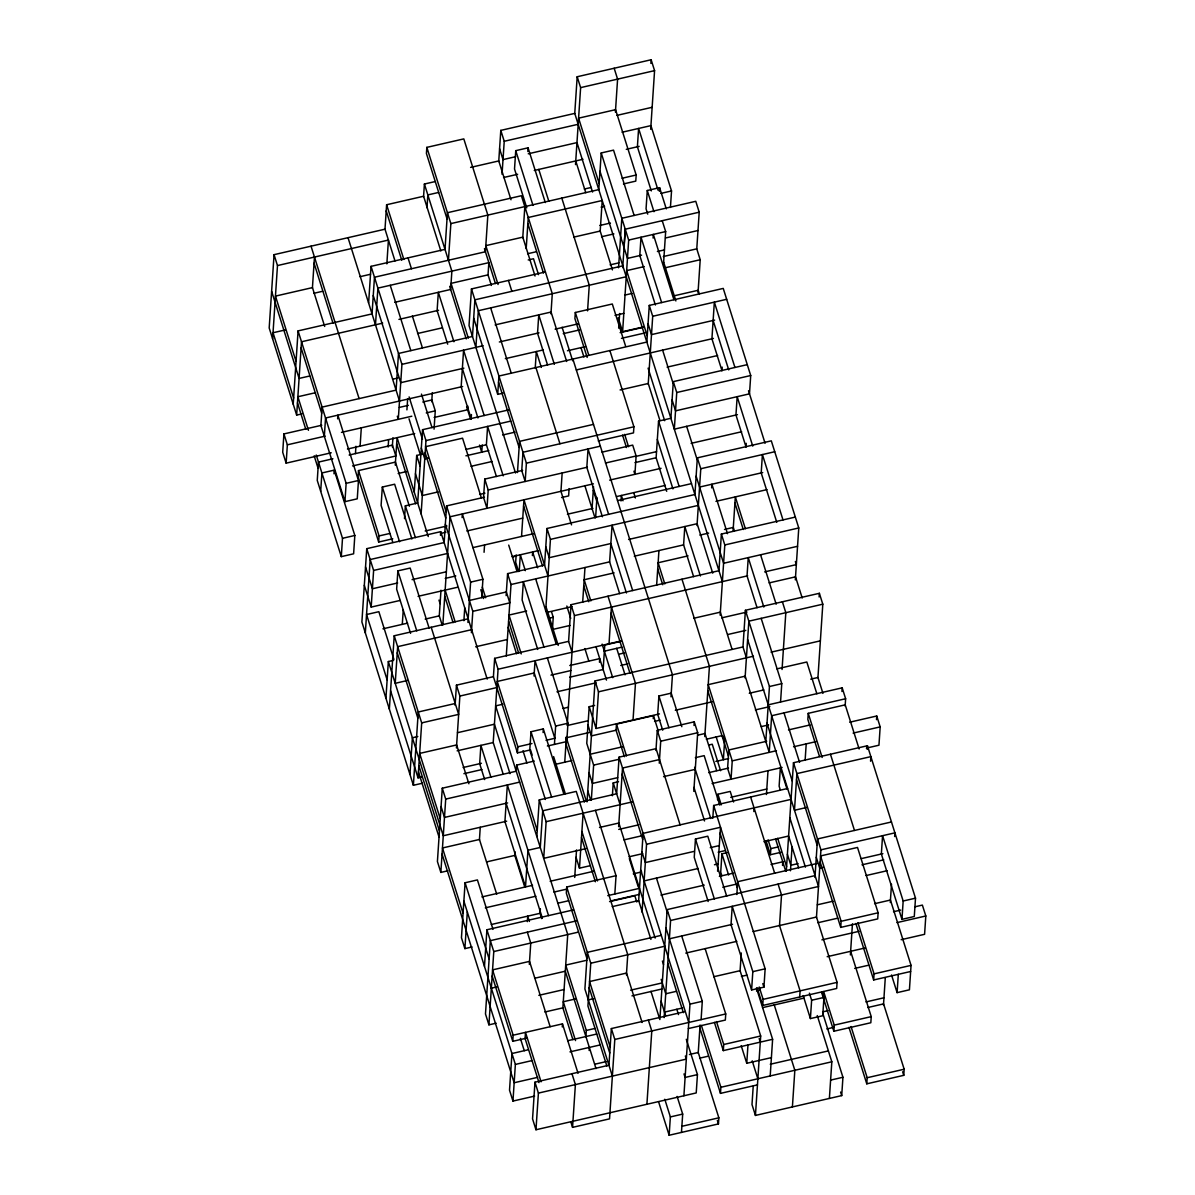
<?xml version="1.0" encoding="UTF-8"?>
<svg xmlns="http://www.w3.org/2000/svg" width="1195" height="1195" viewBox="0 0 1195 1195"><rect width="100%" height="100%" fill="white"/><g stroke="black" fill="none" stroke-linecap="round" stroke-linejoin="round"><path stroke-width="1.5" d="M440.85 250.98L423.598 196.249L386.612 204.748L384.999 229.186L274.058 254.669L269.189 327.968L296.659 415.083L301.947 413.873M272.624 338.857L277.479 265.559L274.058 254.669M321.799 425.226L283.917 433.934L282.707 452.263L286.143 463.152L331.239 452.785M286.143 463.152L287.353 444.824L283.917 433.934M293.223 404.194L298.078 330.895L372.048 313.897L374.468 277.24L485.409 251.757L487.844 215.1L463.809 138.889L426.839 147.373L426.421 153.483L447.02 218.819M296.659 415.083L301.513 341.77L382.699 323.128M312.403 288.219L314.464 257.059M320.693 491.309L321.903 472.981L334.525 470.068M324.338 436.324L325.548 417.996L462.644 386.508M333.988 473.803L334.227 470.143L354.825 535.48L353.615 553.808L341.292 556.631L317.258 480.42L318.467 462.092L332.897 458.775M337.632 418.833L337.871 415.173L358.47 480.495L357.26 498.823L344.937 501.661L320.902 425.435L322.112 407.107L396.083 390.123L398.503 353.466L472.473 336.467L474.893 299.825L622.819 265.843M341.292 556.631L342.502 538.303L316.242 455.026M344.937 501.661L346.147 483.333L298.078 330.895M355.453 453.592L355.946 446.258M368.613 303.007L371.048 266.351L445.003 249.367L447.438 212.71L521.393 195.726L552.284 293.716L550.955 313.882M409.377 506.232L395.455 462.092L358.485 470.591L358.082 476.7L378.681 542.037L392.767 538.796M360.098 446.153L361.308 427.825M375.484 324.786L377.904 288.129L488.845 262.646L487.993 275.477M487.202 679.104L440.716 531.67L366.745 548.669L361.891 621.968L413.38 785.294L422.403 783.218M386.851 263.886L388.42 240.061L277.479 265.559M365.326 632.857L370.181 559.544L444.137 542.56L446.571 505.903L484.453 497.21M400.041 600.458L371.182 607.09L373.617 570.433L366.745 548.669M378.681 542.037L379.084 535.928L358.485 470.591M411.902 538.96L394.649 484.214L382.325 487.052L381.1 505.38L392.796 542.455M388.151 447.035L388.629 439.7M392.318 446.93L392.916 437.758M395.261 465.154L397.084 437.654L428.258 536.54M371.048 266.351L401.938 364.355L398.293 419.326L397.308 416.218M385.925 698.194L388.345 661.537L393.633 660.327M406.912 409.885L407.629 398.891M429.124 628.092L410.184 568.058L397.86 570.881L396.65 589.21L410.572 633.35M389.361 709.083L394.216 635.77L468.171 618.786M423.553 196.861L424.404 184.03L435.219 181.55M404.507 518.645L405.359 505.829L417.682 502.99L422.537 429.692L509.13 409.795M426.988 207.751L427.84 194.919L438.655 192.44M402.297 624.358L403.268 609.704M414.247 492.101L416.682 455.444L422.089 454.205M421.118 513.88L425.973 440.582L422.537 429.692M431.724 401.774L432.336 392.617M409.96 774.405L412.38 737.763L417.802 736.508M434.054 429.169L435.279 410.841L431.843 399.952L422.821 402.013M413.38 785.294L418.25 711.996L455.22 703.496M448.439 260.256L450.859 223.599L426.839 147.373M421.641 777.034L418.041 777.855L421.686 722.885L394.216 635.77M440.462 535.33L440.716 531.67M442.225 625.194L439.282 615.858L440.985 590.211M442.837 624.925L450.007 516.793L593.422 483.841M545.428 271.937L471.457 288.936L469.037 325.578L515.523 473.026M534.255 761.066L516.643 765.114L516.24 771.223L442.284 788.207L437.415 861.52L440.85 872.41L447.901 870.782M467.857 406.106L467.603 409.78L434.143 417.458M462.092 517.629L462.331 513.969L482.929 579.291L481.719 597.619M440.85 872.41L445.705 799.096L442.284 788.207M471.144 419.146L471.442 414.56M475.894 347.357L478.329 310.715L626.255 276.732M455.101 705.334L456.445 685.168L493.415 676.669L494.64 658.355L568.596 641.356L571.031 604.7L718.942 570.717L721.377 534.06L795.332 517.077M463.884 620.713L464.736 607.896M456.43 747.98L459.881 696.058L456.445 685.168M467.932 622.446L470.606 582.129L446.571 505.903M498.733 161.534L500.795 130.389L574.75 113.391L577.185 76.749L651.141 59.75L654.576 70.639L650.692 129.284M482.227 444.854L481.749 452.173L479.524 445.108M471.398 632.723L472.817 611.347L445.362 524.232M502.034 174.261L504.23 141.279L500.795 130.389M484.767 479.09L483.557 497.404L486.992 508.293L488.202 489.98L484.767 479.09L522.648 470.382M484.065 552.284L484.558 544.95M493.012 929.366L477.417 879.923L465.094 882.761L461.449 937.746L464.885 948.621L472.1 946.963M502.99 393.155L497.717 394.365L498.927 376.037L646.853 342.054L649.273 305.412L723.244 288.413L750.714 375.529L749.489 393.842L675.534 410.841L672.098 399.952M545.323 202.567L528.07 147.821L515.747 150.66L514.522 168.988L526.771 207.84M464.885 948.621L467.32 911.979M479.419 840.085L480.256 827.254M527.832 151.496L528.07 147.821M522.753 237.76L524.829 206.601M503.229 774.33L493.206 742.543L498.076 669.23L494.64 658.355M526.188 248.65L528.265 217.49L602.22 200.506L600.159 231.666M506.127 595.618L507.591 573.63L544.562 565.13L546.996 528.489L694.922 494.506L697.342 457.849L771.313 440.85L798.768 527.966L795.332 579.889M484.483 966.426L486.903 929.77L573.495 909.873M517.465 472.533L519.526 441.373L593.482 424.374M506.277 655.995L511.012 584.519L507.591 573.63M516.165 554.883L515.672 562.218L518.615 571.554M496.134 1023.189L488.919 1024.847L493.774 951.549L486.903 929.77M519.227 571.27L520.318 554.779L525.337 570.672M521.543 536.45L523.963 499.809L547.997 576.02M471.457 288.936L526.397 463.152L525.173 481.48L521.752 470.591L522.962 452.263L633.903 426.779L609.868 350.553M535.226 368.015L536.316 351.524L541.335 367.418M563.92 794.242L543.322 728.905L530.998 731.743L529.773 750.057L517.45 752.895L517.853 746.785L497.254 681.449L534.24 672.964L554.838 738.286L546.04 740.317M532.402 555.615L532.641 551.956L537.66 567.834M524.829 887.198L514.806 855.411L515.06 851.751M534.031 676.011L535.046 660.745L555.645 726.067L554.435 744.395M526.846 1038.082L512.76 1041.308L513.163 1035.199L492.564 969.877L529.534 961.377L550.148 1026.699M534.598 1096.099L512.954 1101.073L515.374 1064.416L463.884 901.09M545.697 610.839L550.432 539.378L546.996 528.489M575.512 164.596L580.621 87.623L577.185 76.749M527.368 921.644L527.727 916.147L529.4 921.435M543.083 732.565L543.322 728.905M536.839 836.56L539.274 799.903L576.244 791.404L627.748 954.73L626.404 974.896M529.34 964.425L530.759 943.049L527.324 932.16M562.158 472.981L560.948 491.309L571.524 524.859M552.523 628.271L553.24 617.277L551.582 611.989M625.672 346.371L612.303 303.993L575.318 312.492L574.914 318.602L587.163 357.439M541.723 918.611L540.065 913.309L540.364 908.723M539.274 799.903L546.13 821.682L543.71 858.339L586.103 848.584M569.104 488.576L568.626 495.91L561.575 497.538M685.332 1011.567L611.362 1028.566L608.942 1065.223L534.972 1082.207L532.552 1118.864L535.972 1129.753L696.222 1092.932L697.447 1074.604L686.303 1039.291M587.567 310.879L589.269 285.217L561.799 198.116M535.972 1129.753L538.407 1093.096L534.972 1082.207M634.142 215.458L613.543 150.137L601.219 152.96L598.785 189.617L450.859 223.599M564.742 762.201L566.445 736.538M571.031 604.7L574.466 615.589L567.177 725.544L588.298 720.69M547.385 746.024L566.759 741.572L567.969 723.244L547.37 657.907M582.667 602.355L584.982 567.535M615.41 112.121L617.591 79.139L614.17 68.249M595.439 810.344L616.037 875.681L566.729 887.004L566.325 893.113L586.924 958.45M592.063 508.577L593.527 486.589M572.898 1039.635L562.875 1007.863L567.73 934.55L495.641 705.886L502.856 704.228M595.618 517.629L596.947 497.478M562.262 1026.923L562.472 1023.876L513.163 1035.199M574.705 877.429L576.528 849.944M594.602 705.438L589.195 706.693L586.76 743.335L593.631 765.114L591.331 799.933M618.532 267.77L621.818 218.297L695.774 201.298L699.209 212.187L696.775 248.844L700.21 259.733L698.029 292.715M590.3 865.673L579.47 868.168L583.115 813.183M587.044 801.875L595.065 680.926L742.976 646.943L745.411 610.286L819.367 593.303L822.802 604.192L817.948 677.49L822.952 693.384M618.681 328.147L619.667 313.478M622.7 267.665L625.254 229.186L699.209 212.187M624.029 247.514L625.254 229.186M599.472 662.284L599.711 658.624L569.776 665.495M659.461 713.908L596.066 728.472L598.486 691.815L595.065 680.926M643.732 326.847L622.61 331.702L628.675 240.075L601.219 152.96M619.652 593.646L609.629 561.859L612.064 525.217L632.663 590.539M611.362 1028.566L614.798 1039.456L609.54 1118.864L572.554 1127.363L575.392 1084.597L571.957 1073.707M599.188 183.507L578.589 118.171L615.574 109.671L636.173 175.008L635.77 181.117L623.446 183.955M609.017 643.746L611.437 607.09M620.997 500.974L621.37 495.477L623.028 500.765M585.909 1036.543L586.312 1030.434L565.713 965.097L586.85 960.242M566.729 887.004L590.763 963.23L587.925 1005.996L606.866 1066.03M650.902 63.41L651.141 59.75M589.135 1050.48L589.344 1047.432M666.287 208.856L659.61 187.675L647.287 190.498L646.062 208.826L647.735 214.129M633.903 426.779L633.499 432.889L598.277 440.97M658.46 731.519L653.456 715.641L616.471 724.125L616.067 730.235L624.417 756.719M612.378 795.736L613.229 782.904L618.517 781.694M602.026 452.143L632.693 445.108L636.128 455.982L634.904 474.31L633.933 471.203M653.097 238.074L653.336 234.414L673.935 299.736M680.104 824.864L656.07 748.653L619.085 757.152L616.665 793.794L542.694 810.793L540.274 847.449L527.951 850.272L525.516 886.929L504.917 821.592L507.352 784.936L548.55 915.609M659.371 191.334L659.61 187.675M618.637 826.671L622.52 768.041L659.506 759.542M648.213 384.103L652.709 316.287L649.273 305.412M614.827 894.009L616.037 875.681M633.036 719.973L635.471 683.316L608.001 596.2M663.598 262.736L665.66 231.576L662.224 220.687M670.44 207.437L671.53 190.946L650.931 125.624L622.072 132.242M666.705 491.309L656.13 457.76L658.55 421.103L670.888 418.28L673.308 381.623L747.278 364.639M656.638 585.356L658.938 550.536M638.623 901.179L643.119 833.363L791.045 799.38M653.247 718.688L653.456 715.641M642.059 912.069L646.555 844.253L619.085 757.152M673.308 381.623L676.743 392.513L674.324 429.169L737.449 414.665M681.822 726.694L671.231 693.145L658.908 695.983L657.698 714.311L662.702 730.205M655.95 750.475L657.28 730.324L694.265 721.825L697.701 732.714L693.817 791.359M659.267 763.202L660.715 741.214L657.28 730.324M670.992 696.819L672.456 674.816L572.883 359.053M693.608 576.662L683.6 544.875L684.81 526.547L700.389 575.99M646.913 1104.255L651.783 1030.956L648.347 1020.067M815.08 875.606L667.154 909.589L659.864 1019.544L650.961 991.297M664.151 1017.602L670.589 920.479L667.154 909.589M697.014 525.546L700.778 468.739L697.342 457.849M694.026 725.499L694.265 721.825M711.652 487.889L711.891 484.229L727.486 533.672M689.455 1054.498L698.253 1052.481L718.852 1117.818L718.449 1123.927L669.14 1135.25L670.365 1116.922L664.793 1099.266M721.929 370.779L722.183 367.104M726.709 896.235L707.784 836.201L695.46 839.039L694.25 857.368L708.157 901.508M704.781 736.583L709.427 666.332L681.972 579.216M681.464 1132.412L682.689 1114.099L677.117 1096.427M683.898 1095.77L689.978 1004.129L665.944 927.918M720.152 615.201L724.812 544.95L721.377 534.06M712.803 818.321L713.654 805.49L787.61 788.491M698.209 1053.094L700.076 1024.996M733.103 530.49L735.328 496.896L745.351 528.668M701.092 1019.634L702.302 1001.305L681.703 935.969M717.538 799.739L717.896 794.242L730.22 791.419L733.566 802.009M717.597 871.245L720.51 827.269L646.555 844.253M745.964 446.99L746.218 443.33M727.217 852.618L721.929 853.827L720.719 872.156L721.84 875.696M768.221 704.841L842.191 687.842L845.627 698.731L771.656 715.73L769.236 752.372L745.202 676.161L708.217 684.645L732.251 760.871L731.041 779.2L727.606 768.31L728.816 749.982L766.697 741.273M745.082 677.983L748.847 621.176L822.802 604.192M757.451 1084.881L720.48 1093.38L720.884 1087.271L701.39 1025.474M756.465 988.086L772.612 1039.291L723.304 1050.614L723.722 1044.505L716.477 1021.561M705.14 948.636L725.738 1013.957L725.335 1020.067L688.35 1028.566M736.837 894.532L737.688 881.701L817.051 863.477M740.049 971.296L741.273 952.968M753.821 811.539L754.06 807.88M765.801 741.483L769.446 686.513L745.411 610.286M771.402 1057.62L746.755 1063.281L747.965 1044.953M751.61 989.968L752.82 971.654L732.221 906.318L731.011 924.646L751.61 989.968L763.934 987.145L765.144 968.816L713.654 805.49M766.443 794.526L768.012 770.7M753.208 1086.21L751.999 1104.539L755.434 1115.428L841.713 1095.606L842.938 1077.278L822.892 1013.704M782.053 669.499L785.817 612.677L782.396 601.787M780.992 852.289L770.431 854.724L770.835 848.614L768.056 839.786M780.559 702.003L781.769 683.674L761.17 618.338M755.434 1115.428L760.692 1036.005L740.093 970.684L713.684 976.748M753.089 931.607L816.484 917.043L837.083 982.365L836.679 988.474L762.724 1005.473L763.127 999.364L759.228 986.995M782.516 865.464L782.755 861.804M779.469 926.14L781.53 894.995L778.094 884.106M770.192 1075.948L772.612 1039.291M786.28 871.155L793.48 762.724L867.436 745.74L915.504 898.177L914.28 916.505L901.956 919.343L881.357 854.007L882.567 835.678L903.166 901.015L901.956 919.343M790.463 870.752L792.046 846.926M805.116 760.379L806.207 743.887M859.13 748.981L845.223 704.841L808.238 713.34L807.835 719.45L819.516 756.525M819.128 596.962L819.367 593.303M792.404 1106.928L794.839 1070.272L774.151 1004.651M799.694 996.974L800.097 990.864L779.499 925.528M814.96 877.429L817.499 838.95L891.47 821.966M816.439 917.64L820.935 849.839L793.48 762.724M822.279 992.119L823.952 997.422L822.728 1015.75L810.404 1018.573L811.629 1000.245L809.388 993.179M841.952 691.502L842.191 687.842M845.134 706.066L845.627 698.731M829.39 1098.429L831.825 1061.787L817.26 1015.571M850.631 951.295L871.23 1016.631L870.826 1022.741L833.841 1031.24L834.244 1025.131L823.669 991.581M840.727 927.395L841.131 921.285L820.532 855.949L857.517 847.449L878.116 912.786L877.713 918.895L840.727 927.395L820.128 862.058M850.392 954.969L852.453 923.81M867.197 749.399L867.436 745.74M870.557 761.215L870.871 756.629L796.901 773.613L794.481 810.27L806.804 807.447M876.503 719.659L876.742 715.999L849.675 722.213M876.742 715.999L880.177 726.889L878.952 745.217L866.33 748.115M867.719 1007.534L883.568 1003.89L904.167 1069.226L903.764 1075.336L866.778 1083.835L867.182 1077.726L851.034 1026.52M910.635 971.49L873.664 979.975L874.068 973.865L857.92 922.659M883.478 1005.114L885.301 977.63M890.29 902.494L891.5 884.166M894.652 836.515L894.906 832.855L820.935 849.839M874.591 903.689L890.439 900.044L911.053 965.381L909.425 989.804L897.101 992.642L898.311 974.313M915.161 906.751L922.376 905.093L925.811 915.982L924.586 934.311L901.135 939.703M580.621 87.623L654.576 70.639M504.23 141.279L578.186 124.28M616.934 115.377L652.141 107.296M515.642 156.694L503.005 159.607L499.585 148.718M528.265 153.796L576.976 142.608L592.556 192.051M470.591 167.405L498.763 160.937L511.012 199.774M503.558 177.517L517.644 174.291M534.27 170.467L582.966 159.279M626.27 149.33L639.146 146.373M622.087 178.249L636.173 175.008M584.295 189.049L591.346 187.436M601.1 207.138L604.61 206.317M660.969 193.381L671.53 190.946M359.994 276.687L370.555 274.252M599.875 225.452L610.451 223.032M313.792 293.313L322.605 291.281M573.779 237.118L600.189 231.053L612.438 269.891M527.592 253.743L536.391 251.727M601.548 236.744L613.871 233.921M528.22 259.972L533.508 258.747L538.512 274.641M628.675 240.075L665.66 231.576M665.525 237.984L697.999 230.515M394.738 302.32L450.649 289.474L451.874 271.146L424.404 184.03M285.351 329.925L273.028 332.748L293.626 398.084M641.551 255.162L627.465 258.404L599.995 171.288M657.399 251.518L664.45 249.904M610.092 264.872L618.89 262.84M663.315 256.537L696.775 248.844M398.936 319.394L438.61 310.282M644.269 266.575L626.658 270.623L647.257 335.944M664.988 267.829L700.21 259.733M417.563 333.51L442.225 327.848M495.148 324.891L551.074 312.044L566.669 361.487M625.03 295.046L632.08 293.432M309.654 376.007L299.094 378.427L271.623 291.326M673.532 295.942L698.194 290.28L699.299 293.806M401.938 364.355L483.124 345.699M499.346 341.979L539.035 332.852M555.137 329.163L578.036 323.89M615.022 315.405L623.82 313.374M563.248 333.659L579.485 329.939M315.48 392.707L297.869 396.755L308.444 430.305M652.709 316.287L726.679 299.303M392.647 379.233L397.92 378.008M463.869 368.179L400.728 382.684L373.258 295.568M505.351 358.649L543.366 349.911M620.13 332.628L643.015 327.37M567.446 350.747L585.49 346.595M621.475 338.334L645.016 332.927M714.64 320.111L651.499 334.615L648.063 323.725M399.369 407.405L408.391 405.329M576.319 369.942L713.415 338.439M287.353 444.824L325.234 436.115M341.471 432.381L411.827 416.218M426.257 412.902L435.279 410.841M667.109 367.134L717.612 355.527M347.476 449.051L414.695 433.606M620.086 389.958L648.258 383.49L659.954 420.565M349.134 455.041L392.438 445.093L395.859 455.982L352.57 465.93M425.973 440.582L510.758 421.103M676.743 392.513L750.714 375.529M502.647 434.995L514.97 432.157M428.273 458.088L424.763 458.895L421.327 448.005M466.244 449.365L486.096 444.809M346.147 483.333L358.47 480.495M465.901 455.818L488.785 450.56M398.174 473.504L406.972 471.472M471.084 466.304L492.22 461.449M526.397 463.152L600.353 446.153M438.177 491.907L422.328 495.552L415.457 473.773M488.202 489.98L587.417 467.185M605.462 463.033L636.128 455.982M691.143 443.345L741.647 431.739M635.396 456.505L656.533 451.65M479.628 494.416L484.916 493.206M634.993 462.614L656.13 457.76M342.502 538.303L354.825 535.48M609.644 480.121L661.059 468.306M379.084 535.928L389.645 533.493M425.181 530.998L446.96 525.994M700.778 468.739L774.733 451.74M440.626 533.463L445.914 532.238M466.827 530.983L522.753 518.122M616.56 496.582L665.391 485.364M617.516 500.6L691.487 483.616M567.416 514.238L592.959 508.368M699.568 487.067L762.694 472.563M373.617 570.433L447.572 553.449M472.832 547.639L533.866 533.627M550.432 539.378L698.343 505.38M715.954 501.347L767.026 489.606M397.651 582.966L372.407 588.762L365.536 566.983M412.081 579.65L446.362 571.778M512.207 556.646L538.362 550.641M512.55 556.915L516.076 556.108M445.227 578.395L455.803 575.975M610.54 543.606L549.207 557.692L545.786 546.802M628.585 539.468L697.133 523.709L712.728 573.152M470.606 582.129L482.929 579.291M418.086 596.32L457.476 587.268M699.852 535.121L708.65 533.104M724.499 529.46L733.312 527.428L734.417 530.968M511.012 584.519L609.629 561.859M634.291 556.198L683.6 544.875M469.396 600.458L506.366 591.958L509.802 602.848L472.817 611.347M724.812 544.95L798.768 527.966M614.111 572.868L584.161 579.739L590.853 600.936M688.066 555.869L658.131 562.755L664.808 583.937M382.938 628.809L407.585 623.148M425.196 619.1L439.282 615.858M797.558 546.294L723.602 563.278L696.132 476.178M526.607 611.018L508.995 615.066L521.244 653.904M471.607 629.675L397.651 646.659L395.216 683.316L407.54 680.478M547.325 612.273L571.987 606.612M549.73 618.084L553.24 617.277M574.466 615.589L747.637 575.811M764.651 571.897L796.348 564.623L795.362 561.501M475.67 646.779L507.367 639.504M552.434 629.496L570.045 625.448M769.117 582.906L795.526 576.841L802.218 598.023M693.936 618.218L720.361 612.154L732.042 649.229M498.076 669.23L621.34 640.923M721.705 617.86L747.009 612.049M620.623 641.431L604.775 645.076L603.146 669.514L569.686 677.207M604.356 651.185L621.968 647.137M619.085 654.173L624.373 652.963M459.881 696.058L496.851 687.558M550.97 675.13L570.822 670.574M727.755 634.515L745.799 630.377M620.758 665.466L627.808 663.852M421.686 722.885L458.656 714.386L431.201 627.27M556.975 691.8L596.021 682.823M598.486 691.815L753.462 656.204M771.074 652.171L820.368 640.834M457.446 732.714L494.431 724.215L510.011 773.658M562.979 708.471L568.387 707.231M776.899 668.871L806.834 662L816.857 693.772M555.645 726.067L567.969 723.244M457.132 750.833L493.206 742.543M769.446 686.513L781.769 683.674M675.309 710.263L712.28 701.764M749.265 693.264L763.829 689.918M810.733 679.148L817.948 677.49M517.853 746.785L531.939 743.544M589.255 732.505L566.355 737.763L586.401 801.337M616.665 730.1L591.42 735.896L587.985 725.021M654.546 721.392L659.969 720.152M463.137 767.504L481.436 763.291M463.899 773.688L481.929 769.55M755.389 709.905L769.834 706.589M590.196 754.224L622.67 746.77M555.944 764.232L571.793 760.588M660.715 741.214L697.701 732.714M697.94 735.134L704.975 733.521L716.671 770.596M445.705 799.096L519.676 782.113M593.631 765.114L618.89 759.318M706.335 739.227L722.183 735.582M761.394 726.575L768.609 724.917M708.725 745.038L712.25 744.231L720.6 770.715M788.491 729.906L810.135 724.932M695.356 757.675L704.169 755.643L719.748 805.086M507.636 802.92L444.495 817.425L441.06 806.535M617.666 777.646L592.421 783.442L588.986 772.553M715.85 761.454L728.651 758.511M663.569 776.645L695.266 769.371M732.251 760.871L776.451 750.714M793.585 746.785L816.14 741.602M853.111 733.103L880.177 726.889M708.665 772.657L728.502 768.101M506.68 821.189L443.285 835.753L388.345 661.537M546.13 821.682L632.424 801.86M712.101 783.547L782.098 767.459M599.517 827.463L618.876 823.011L655.159 938.075M730.728 797.319L766.802 789.029M618.741 829.42L638.892 824.789M486.634 861.894L514.806 855.411M623.984 839.891L642.014 835.738M629.078 856.77L642.611 853.663M481.914 896.937L532.552 885.316M550.163 881.268L593.766 871.245M694.041 851.393L645.345 862.581L641.909 851.691M710.278 847.658L719.3 845.597M718.18 852.214L725.216 850.601M763.963 841.698L788.61 836.037L798.633 867.824M485.349 907.827L535.868 896.22M553.897 892.082L566.535 889.185M633.275 873.844L641.655 871.917M770.835 848.614L777.885 847.001M644.12 880.909L698.238 868.481M714.476 864.747L718.09 863.91M558.08 903.151L568.641 900.731M607.777 895.623L639.474 888.348M491.354 924.497L540.065 913.309M610.899 900.925L639.071 894.457M609.569 901.583L634.829 895.787L636.786 902.001M719.36 876.368L733.446 873.127M771.029 864.493L783.651 861.595M660.954 895.085L704.243 885.136M798.051 863.597L790.836 865.255L787.4 854.365M612.258 906.632L638.668 900.567L650.916 939.404M576.931 920.762L490.338 940.659L485.484 1013.957L488.919 1024.847M722.796 887.258L736.882 884.016M823.34 867.331L819.725 868.168L816.29 857.278M861.222 858.637L882.866 853.663M861.983 864.822L883.762 859.832M493.774 951.549L578.305 932.13M670.589 920.479L818.515 886.496L767.011 723.154M866.061 875.562L887.183 870.707M661.298 935.356L587.328 952.34L584.908 988.997L612.363 1076.112M669.379 938.807L732.505 924.303M817.29 904.824L833.139 901.179M590.763 963.23L664.734 946.246M491.339 988.19L496.761 986.951M534.643 978.257L565.31 971.206L596.021 1068.614M903.166 901.015L915.504 898.177M685.766 953.087L736.837 941.346M817.888 922.734L837.725 918.178M841.131 921.285L878.116 912.786M893.516 911.725L900.731 910.067M538.84 995.33L564.1 989.535M821.906 939.853L859.056 931.323M896.952 922.615L925.811 915.982M575.617 998.915L563.278 1001.754L575.527 1040.591M588.343 999.886L593.616 998.676M630.601 990.177L662.299 982.887M544.845 1012.001L562.875 1007.863M631.961 995.883L661.896 988.997M752.82 971.654L765.144 968.816M676.549 991.297L665.735 993.777L661.179 979.362M741.453 976.39L746.905 975.135M827.179 956.687L865.06 947.979M689.978 1004.129L702.302 1001.305M664.51 1012.105L682.554 1007.968M756.51 990.969L760.125 990.147M854.694 968.413L868.795 965.172M586.312 1030.434L595.11 1028.402M528.175 1049.793L511.953 1053.527L509.518 1090.184L512.954 1101.073M567.864 1040.681L596.723 1034.048M763.127 999.364L837.083 982.365M874.068 973.865L911.053 965.381M614.798 1039.456L725.738 1013.957M515.374 1064.416L531.611 1060.682M569.97 1051.869L600.159 1044.938M762.515 1007.639L804.011 998.109M811.629 1000.245L823.952 997.422M537.616 1077.352L514.164 1082.745L442.06 854.081M595.334 1064.088L606.164 1061.608M822.638 1011.881L828.045 1010.626M865.927 1001.933L883.971 997.78M723.722 1044.505L760.692 1036.005M538.407 1093.096L686.333 1059.114L685.347 1056.007M834.244 1025.131L871.23 1016.631M699.613 1058.187L708.411 1056.156M826.835 1028.955L834.05 1027.297M697.447 1074.604L685.108 1077.442L684.003 1073.902M770.282 1064.237L828.389 1050.898M720.884 1087.271L831.825 1061.787M670.365 1116.922L682.689 1114.099M830.6 1080.101L842.938 1077.278M867.182 1077.726L904.167 1069.226M681.882 1126.302L718.852 1117.818M748.518 390.735L765.084 443.285M734.94 367.462L714.341 302.141L711.921 338.782L721.944 370.57M783.009 519.915L762.41 454.578L761.2 472.906L776.78 522.349M713.131 320.454L728.726 369.897M752.76 446.123L737.166 396.68L735.956 415.009L745.979 446.796M658.087 190.244L638.608 128.448L637.398 146.776L651.305 190.916M830.45 754.239L854.485 830.45M647.287 190.498L653.964 211.694M760.573 554.794L776.167 604.222M891.53 974.986L897.101 992.642M808.238 713.34L822.16 757.481M663.643 262.123L675.892 300.961M734.925 503.005L743.275 529.49M763.844 607.06L748.249 557.617L747.039 575.945L757.062 607.732M661.612 302.574L641.013 237.237L639.788 255.566L655.383 305.009M855.844 923.481L873.664 979.975M902.643 1071.795L903.764 1075.336M783.995 712.892L799.574 762.335M662.613 350.12L673.188 383.67M686.647 426.331L697.223 459.881M796.497 779.723L817.096 845.059M747.622 639.504L792.255 781.052M574.75 113.391L722.377 581.606M742.976 646.943L746.412 657.833M787.027 789.058L780.35 767.877L779.125 786.191L780.245 789.731M648.093 368.165L664.659 420.715M789.835 817.709L805.415 867.152M658.55 421.103L679.148 486.44M575.751 160.937L585.774 192.724M848.958 1027.327L866.778 1083.835M657.34 439.431L672.934 488.874M618.188 317.706L622.61 331.702M777.676 838.322L786.594 866.584M775.615 839.144L785.698 871.125M821.592 992.388L833.841 1031.24M765.98 840.593L770.431 854.724M750.624 796.99L774.659 873.216M840.608 1092.066L841.713 1095.606M722.915 736.105L724.573 741.408L723.363 759.736L716.134 736.777M707.813 690.755L728.412 756.091M803.174 995.614L810.404 1018.573M624.641 434.368L628.54 446.721M538.781 169.436L548.804 201.208M622.565 435.174L626.464 447.528M633.694 492.639L635.367 497.942M657.728 568.865L662.732 584.758M575.318 312.492L588.687 354.87M580.979 347.64L583.922 356.976M515.747 150.66L533 205.406M717.896 794.242L721.242 804.847M562.098 327.236L572.674 360.785M527.846 223.599L543.441 273.043M720.017 833.079L737.285 887.81M694.624 767.309L710.771 818.515M721.929 853.827L728.621 875.024M762.813 983.604L763.934 987.145M535.046 276L522.798 237.148L485.827 245.647L498.061 284.5M608.628 514.328L588.03 448.991L586.82 467.32L602.399 516.763M693.966 787.4L704.542 820.95M757.152 987.817L762.724 1005.473M554.331 364.311L538.751 314.882L537.541 333.196L547.549 364.983M610.839 543.531L626.434 592.974M658.908 695.983L668.931 727.77M593.273 490.249L596.708 501.138M584.833 485.618L595.005 517.913M759.183 1038.589L760.289 1042.115M695.46 839.039L714.386 899.073M508.443 280.437L511.878 291.326M535.913 367.552L559.947 443.763M611.033 613.199L629.959 673.233M752.208 1060.816L757.854 1078.771M616.695 648.347L625.045 674.846M741.184 1045.625L746.755 1063.281M484.438 248.65L495.432 283.544M491.384 285.456L488.038 274.865L451.053 283.364L468.32 338.095M583.757 585.849L588.777 601.742M602.131 644.12L612.706 677.67M490.652 307.877L511.251 373.213M595.917 646.555L606.492 680.104M714.401 1022.367L723.304 1050.614M616.471 724.125L626.494 755.912M584.878 648.556L588.777 660.91M656.458 878.071L667.587 913.383M498.524 382.146L519.123 447.483M622.117 774.136L642.716 839.473M566.818 606.029L570.717 618.398M699.882 1028.044L720.48 1093.38M473.683 318.154L497.717 394.365M568.596 641.356L572.032 652.246M589.195 706.693L596.066 728.472M613.229 782.904L620.1 804.683M640.699 870.02L688.753 1022.457M523.559 505.918L542.485 565.952M667.751 963.245L683.346 1012.673M717.344 1120.387L718.449 1123.927M449.678 286.352L466.244 338.902M662.403 961.034L663.509 964.559M629.332 858.593L638.235 886.854M676.848 1009.282L678.506 1014.57M545.966 606.567L558.214 645.419M484.169 415.531L463.57 350.195L461.151 386.851L471.159 418.623M503.2 475.849L487.605 426.421L486.395 444.734L496.418 476.521M535.674 578.858L556.272 644.195M453.921 341.74L438.326 292.297L437.116 310.625L447.692 344.175M462.36 368.523L477.94 417.966M661.089 1001.216L665.63 1015.645M543.949 647.018L523.35 581.681L522.125 600.01L537.72 649.453M466.633 406.673L470.546 419.116M587.776 790.881L590.718 800.217M508.712 545.099L517.062 571.583M565.653 738.032L566.759 741.572M565.952 743.873L584.325 802.144M408.018 257.866L411.453 268.741M481.48 498.225L462.555 438.192L425.569 446.676L446.168 512.013M386.612 204.748L403.865 259.479M386.209 210.858L401.789 260.301M581.905 831.511L597.485 880.954M642.118 1022.502L626.538 973.059L589.553 981.558L610.152 1046.895M581.502 837.62L595.409 881.761M553.629 756.614L565.31 793.704M384.999 229.186L395.007 260.958M412.365 315.988L422.388 347.775M508.592 621.176L518.615 652.963M658.564 1101.7L669.14 1135.25M508.189 627.285L516.539 653.77M576.035 857.278L579.47 868.168M390.227 285.306L410.826 350.628M530.998 731.743L551.597 797.065M421.447 394.096L432.022 427.646M482.302 587.148L485.648 597.739M480.793 589.718L483.572 598.546M530.49 749.788L532.163 755.091M529.773 750.057L545.368 799.5M522.992 750.729L526.89 763.097M409.108 396.919L422.477 439.297M425.166 452.785L445.765 518.122M493.415 676.669L517.45 752.895M589.15 987.668L609.749 1053.004M409.019 418.788L420.147 454.1M516.643 765.114L537.242 830.45M348.014 237.671L399.503 401.012M416.682 455.444L420.102 466.334M445.152 590.106L455.161 621.878M396.68 443.763L415.606 503.797M444.734 596.215L453.084 622.7M506.127 803.264L542.321 918.044M438.983 600.114L440.089 603.639M405.359 505.829L415.367 537.601M490.906 777.153L480.883 745.366L479.673 763.695L484.677 779.588M562.472 1023.876L578.051 1073.319M311.029 246.17L359.097 398.607M314.061 263.169L332.987 323.203M382.325 487.052L399.578 541.783M324.682 326.444L312.448 287.607L275.462 296.106L296.061 361.428M468.888 783.771L456.639 744.933L419.654 753.418L440.253 818.754M397.86 570.881L416.786 630.915M570.881 1122.06L572.554 1127.363M496.717 894.218L479.449 839.473L442.479 847.972L463.077 913.309M541.081 1081.819L525.486 1032.375L525.083 1038.485L539.005 1082.625M520.378 1038.335L524.276 1050.704M301.11 347.879L321.709 413.216M397.248 652.769L417.847 718.105M465.094 882.761L489.128 958.987M393.902 659.371L378.86 611.691L366.536 614.529L387.135 679.865M492.161 975.986L512.76 1041.308M364.326 585.311L371.182 607.09M418.847 765.636L439.446 830.973M418.444 771.746L439.043 837.083M390.571 690.755L418.041 777.855M297.465 402.864L305.815 429.349M314.165 455.833L318.064 468.201"/></g></svg>
